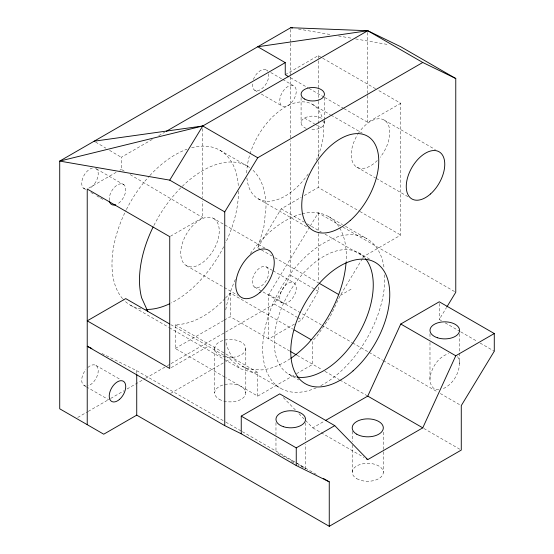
<?xml version="1.0" encoding="UTF-8"?>
<svg xmlns="http://www.w3.org/2000/svg" width="554" height="554" viewBox="0 0 554 554"><rect width="100%" height="100%" fill="white"/><g stroke="black" fill="none" stroke-linecap="round" stroke-linejoin="round"><path stroke-width="0.42" stroke-dasharray="2.77 2.08" d="M438.803 389.704C431.171 390.431 428.72 380.937 430.493 374.996C432.826 365.716 439.156 356.631 448.595 353.667M459.55 333.785L459.55 363.694C458.927 374.476 452.092 385.487 441.711 389.247M260.719 249.508L257.748 247.797L263.843 227.285L265.996 207.134A89.457 51.647 -60 0 0 252.285 169.635M362.371 258.697L340.26 295.434L329.983 317.117L316.881 336.285L312.754 340.641L312.754 364.338L295.656 374.206M225.679 332.04L274.251 303.994L290.753 275.414L290.753 140.771M298.087 321.992L301.75 319.873L318.252 291.293L318.252 286.986M257.748 247.797L281.183 208.858L301.203 197.3M362.808 257.963L363.694 256.495L400.764 235.09L400.764 103.286L377.724 89.977M294.416 324.111L268.752 338.93L268.752 294.465L309.783 226.828M310.226 226.094L318.252 212.861L342.171 226.669M441.496 320.745L439.267 319.457L446.406 307.692M224.972 298.571C211.995 312.262 194.689 324.284 175.237 324.762L175.237 348.459L225.042 377.212M225.561 297.955L230.242 293.004L292.685 329.055M124.255 171.117L121.291 169.365L121.291 157.294L152.738 139.137M158.728 135.682L164.718 132.226M88.709 188.173L116.111 172.356M119.809 170.216L121.291 169.365M285.248 74.7L318.252 55.649L321.971 57.796M170.473 236.239L202.743 217.611L202.743 201.192M343.972 108.605L367.759 122.337L400.764 103.286M304.167 195.59L318.252 187.453L359.137 211.06M175.237 348.459L223.553 320.558M224.301 320.129L230.242 316.701L289.721 351.042M77.719 417.46L87.435 411.851M88.183 411.421L109.851 398.908M110.599 398.478L124.048 390.715M127.039 388.984L144.975 378.631M145.723 378.202L166.643 366.118M167.391 365.688L170.383 363.964M171.131 363.535L224.931 332.469M171.221 367.621L208.242 346.243M170.487 393.451L225.014 361.963M225.762 361.533L230.242 358.944L240.519 368.763L253.621 372.807L257.748 372.399L257.748 396.096L225.783 377.641M340.26 295.434L351.257 289.077M257.748 396.096L294.915 374.636M305.552 420.438L312.754 427.847L324.651 420.985M298.426 29.03L330.835 34.639M338.508 35.968L352.157 38.337M355.564 38.925L388.825 44.687M305.025 468.331L305.531 468.442L305.531 444.294M277.949 453.366L294.576 461.981M303.55 467.694L298.142 465.021M101.922 353.5L136.734 370.688L225.132 421.719M291.39 461.482L294.576 463.172M296.002 462.77L305.531 468.442M322.712 58.218L376.976 89.547M384.123 120.038L435.416 149.649M290.455 77.705L308.294 88.003M309.035 88.432L323.903 97.019M324.651 97.449L343.231 108.175M266.336 69.998L267.817 70.857M270.795 72.567L281.944 79.007M282.685 79.437L293.835 85.877A11.669 6.738 -60 0 1 290.137 103.951A11.669 6.738 -60 0 1 280.033 98.113A11.669 6.738 -60 0 1 293.835 85.877M312.477 104.394L330.316 114.699M331.063 115.128L362.281 133.147M304.506 118.057L314.547 123.854M315.268 124.269L321.008 127.586M254.667 90.205L258.379 92.352M261.356 94.069L282.166 106.084M356.901 167.197L375.48 177.924M376.221 178.353L408.187 196.808M359.878 211.489L400.764 235.09M219.966 150.3L247.472 166.179M328.425 216.51L342.497 224.633M345.454 226.344L366.928 238.739M342.919 227.098L455.769 292.256M358.763 252.887L369.525 259.106M281.183 208.858L304.229 222.161M307.2 223.878L321.327 232.029M325.039 234.176L363.694 256.495M258.026 198.713L307.83 227.465M445.215 322.892L460.083 331.472M460.824 331.901L477.181 341.347M480.152 343.065L494.279 351.215M213.602 218.484A27.229 15.72 -60 0 1 204.973 260.664A27.229 15.72 -60 0 1 181.393 247.049A27.229 15.72 -60 0 1 213.602 218.484L264.895 248.095M261.467 249.937L271.869 255.948M274.846 257.665L317.954 282.554M290.753 275.414L315.281 289.576M316.022 290.005L318.252 291.293M96.507 168.956L124.006 184.835M266.336 266.896A11.669 6.738 -60 0 1 262.631 284.971A11.669 6.738 -60 0 1 252.527 279.14A11.669 6.738 -60 0 1 266.336 266.896L272.277 270.331M273.025 270.761L293.835 282.775A11.669 6.738 -60 0 1 290.137 300.85A11.669 6.738 -60 0 1 280.033 295.019A11.669 6.738 -60 0 1 293.835 282.775M268.752 294.465L321.188 324.741M321.936 325.177L351.901 342.476M352.649 342.905L368.382 351.991M369.13 352.42L382.613 360.211M383.361 360.64L437.3 391.782M440.298 393.513L460.519 405.189M83.453 188.145L85.683 189.433M90.884 192.439L93.855 194.156M96.832 195.874L99.803 197.591M100.544 198.02L103.522 199.731M254.667 287.104L282.166 302.983M274.251 303.994L297.29 317.297M298.038 317.726L301.75 319.873M186.379 265.643L223.546 287.104M224.287 287.533L237.666 295.254M297.145 355.322L321.936 369.636M324.935 371.367L339.166 379.587M339.914 380.016L366.886 395.584M423.817 428.457L459.772 449.218M288.752 374.151L298.793 379.954M175.237 324.762L225.042 353.521M225.783 353.944L257.748 372.399M170.777 324.616L230.242 358.944M242.077 366.069L280.58 388.299M130.509 305.247L168.679 327.282M169.427 327.719L223.31 358.826M224.058 359.262L240.519 368.763M312.754 427.847L364.047 457.466M225.88 422.155L241.606 431.234M242.361 431.67L296.293 462.812M297.041 463.241L316.521 474.487M95.814 365.342L120.343 379.504M84.146 385.556L85.628 386.415M86.376 386.844L108.674 399.718M95.613 142.08L105.883 148.167M109.553 150.342L121.291 157.294M130.176 174.628L202.743 217.611M283.35 397.585L295.351 409.939M298.952 413.644L304.956 419.821M457.569 356.527L459.044 359.705L459.55 363.694M439.267 303.467L439.267 319.457M429.987 333.813L429.987 338.986M429.987 342.441L429.987 379.525M383.32 432.127L383.32 450.935M383.32 451.794L383.32 472.313M367.759 32.451L367.759 94.679M367.759 95.544L367.759 122.337M352.206 431.268L352.206 441.531M352.206 444.952L352.206 472.313M324.422 97.601L324.422 119.456M324.422 120.301L324.422 122.822M318.252 55.649L318.252 59.957M318.252 60.815L318.252 100.447M318.252 101.306L318.252 158.167M318.252 161.609L318.252 187.453M318.252 212.861L318.252 232.687M318.252 233.546L318.252 282.672M305.531 422.737L305.531 440.846M301.085 97.601L301.085 122.822M290.753 29.424L290.753 42.374M290.753 43.233L290.753 76.037M290.753 76.895L290.753 139.906M275.968 422.702L275.968 434.668M275.968 438.082L275.968 452.611M245.803 348.459A15.56 8.982 0 0 1 222.466 356.236A15.56 8.982 0 0 1 222.466 340.675A15.56 8.982 0 0 1 245.803 348.459L245.803 392.918M230.242 293.004L230.242 316.701M214.689 348.459L214.689 392.918M202.743 128.59L202.743 197.73M136.734 370.688L136.734 373.251M153.901 225.436A89.457 51.647 -60 0 1 251.634 169.081M109.304 200.43A11.669 6.738 -60 0 1 116.852 185.292A11.669 6.738 -60 0 1 125.73 189.496A11.669 6.738 -60 0 1 117.15 204.142M191.608 147.766A89.457 51.647 -60 0 1 238.372 186.795M238.497 191.255A89.457 51.647 -60 0 1 225.61 242.874M223.684 246.765A89.457 51.647 -60 0 1 171.318 302.941M140.972 308.959A89.457 51.647 -60 0 1 123.217 299.368M122.635 298.71A89.457 51.647 -60 0 1 126.007 210.333M126.395 209.557A89.457 51.647 -60 0 1 149.268 176.165M149.85 175.528A89.457 51.647 -60 0 1 187.017 149.213M95.53 168.298A11.669 6.738 -60 0 1 97.615 177.758A11.669 6.738 -60 0 1 89.644 188.263M84.977 189.018A11.669 6.738 -60 0 1 82.643 178.416A11.669 6.738 -60 0 1 92.428 168.035M87.844 367.482A11.669 6.738 -60 0 1 98.231 370.688A11.669 6.738 -60 0 1 87.844 385.889M85.849 386.083A11.669 6.738 -60 0 1 85.849 369.58M253.351 79.464A11.669 6.738 -60 0 1 267.644 71.21M268.621 73.751A11.669 6.738 -60 0 1 260.408 89.679A11.669 6.738 -60 0 1 252.409 82.913M302.152 213.789A86.348 49.853 -60 0 1 339.318 227.313M339.74 228.019A86.348 49.853 -60 0 1 346.112 261.848M290.178 358.722A86.348 49.853 -60 0 1 261.883 369.92L251.329 369.497A86.348 49.853 -60 0 1 225.72 341.34M225.762 309.755A86.348 49.853 -60 0 1 235.498 279.14M250.346 253.6A86.348 49.853 -60 0 1 301.328 213.996M316.279 387.814A86.348 49.853 -60 0 1 262.728 346.444A86.348 49.853 -60 0 1 320.26 245.152A86.348 49.853 -60 0 1 384.151 268.302M384.739 274.86A86.348 49.853 -60 0 1 320.766 385.667M296.252 376.935A70.012 40.421 -60 0 1 288.752 293.308A70.012 40.421 -60 0 1 364.92 257.998M358.133 133.736A27.229 15.72 -60 0 1 386.283 121.755A27.229 15.72 -60 0 1 380.134 157.308M377.288 160.508A27.229 15.72 -60 0 1 354.034 164.628A27.229 15.72 -60 0 1 357.711 134.407M246.752 172.952A54.451 31.439 -60 0 1 280.58 110.114A54.451 31.439 -60 0 1 322.442 118.577M322.788 119.989A54.451 31.439 -60 0 1 316.133 160.272M308.246 173.942A54.451 31.439 -60 0 1 269.597 201.213A54.451 31.439 -60 0 1 246.918 177.841M324.028 121.077A11.669 6.738 0 0 1 310.475 129.428M306.272 128.424A11.669 6.738 0 0 1 304.416 118.113A11.669 6.738 0 0 1 322.317 118.958M356.762 478.663A15.56 8.982 0 0 0 382.786 474.639A15.56 8.982 0 0 0 363.736 463.636A15.56 8.982 0 0 0 356.762 478.663M219.246 399.268A15.56 8.982 0 0 0 245.27 395.244A15.56 8.982 0 0 0 226.219 384.241A15.56 8.982 0 0 0 219.246 399.268"/><path stroke-width="0.83" d="M325.392 420.555L367.759 396.096L400.764 324.014L439.267 301.785L494.279 333.543L494.279 351.215L461.274 405.618L461.274 450.083L329.256 526.3L136.734 415.147L103.73 434.204L59.721 408.797L59.721 161.082L290.753 27.7L367.759 30.726L400.764 46.751L455.769 78.509L455.769 292.256L446.849 306.958M366.277 458.747L367.759 459.605L422.764 427.847L455.769 355.772L494.279 333.543M422.764 62.484L257.748 157.752L202.743 125.993L59.721 161.082L169.739 180.133L202.743 125.993L367.759 30.726L422.764 62.484L455.769 78.509M329.256 526.3L329.256 481.841L296.252 465.54L241.246 433.782L224.744 425.638L224.744 211.891L257.748 157.752M166.214 131.36L285.248 62.637L285.248 74.7L288.966 76.847M241.246 433.782L241.246 416.109L279.749 393.88L334.755 425.638L367.759 459.605M241.246 416.109L296.252 447.867L334.755 425.638M367.759 30.726L257.748 46.758L285.248 62.637M94.145 141.208L202.743 125.993M290.753 27.7L292.457 27.998M91.867 348.535L87.227 346.243L224.744 425.638M169.739 180.133L224.744 211.891M400.764 324.014L455.769 355.772M319.443 283.413L338.771 294.576M294.174 329.914L311.265 339.782M290.455 351.458L296.404 354.892M367.759 396.096L422.764 427.847M169.586 323.924L125.73 298.606L87.227 320.835L169.739 368.472L169.739 236.669L87.227 189.032L87.227 424.676M323.266 478.379L329.256 481.841M147.738 311.306L141.637 297.837A89.457 51.647 -60 0 1 153.126 226.995M296.252 447.867L296.252 465.54M136.734 374.109L136.734 415.147M115.731 204.751A11.669 6.738 -60 0 1 109.429 201.171M169.739 303.717A89.457 51.647 -60 0 1 146.014 309.43M346.049 262.693A86.348 49.853 -60 0 1 319.173 330.329L308.62 342.94A86.348 49.853 -60 0 1 290.885 358.244M365.446 258.628A70.012 40.421 -60 0 1 358.763 333.73A70.012 40.421 -60 0 1 297.062 377.073M356.762 434.204A15.56 8.982 0 0 0 382.786 430.174A15.56 8.982 0 0 0 363.736 419.177A15.56 8.982 0 0 0 356.762 434.204M119.616 399.302A11.669 6.738 -60 0 0 123.313 381.221A11.669 6.738 -60 0 0 109.512 393.465A11.669 6.738 -60 0 0 119.616 399.302M304.506 99A11.669 6.738 0 0 0 324.028 95.98A11.669 6.738 0 0 0 309.734 87.733A11.669 6.738 0 0 0 304.506 99M353.071 370.868A70.012 40.421 -60 0 0 375.266 262.416A70.012 40.421 -60 0 0 292.436 335.863A70.012 40.421 -60 0 0 353.071 370.868M259.978 292.422A27.229 15.72 -60 0 0 268.614 250.242A27.229 15.72 -60 0 0 236.399 278.807A27.229 15.72 -60 0 0 259.978 292.422M430.5 193.969A27.229 15.72 -60 0 0 439.128 151.796A27.229 15.72 -60 0 0 406.92 180.355A27.229 15.72 -60 0 0 430.5 193.969M350.225 220.506A54.451 31.439 -60 0 0 367.482 136.152A54.451 31.439 -60 0 0 303.066 193.277A54.451 31.439 -60 0 0 350.225 220.506M437.383 337.753A14.778 8.532 0 0 0 459.55 330.364A14.778 8.532 0 0 0 437.383 322.975A14.778 8.532 0 0 0 437.383 337.753M283.364 426.677A14.778 8.532 0 0 0 305.531 419.288A14.778 8.532 0 0 0 283.364 411.899A14.778 8.532 0 0 0 283.364 426.677"/></g></svg>
